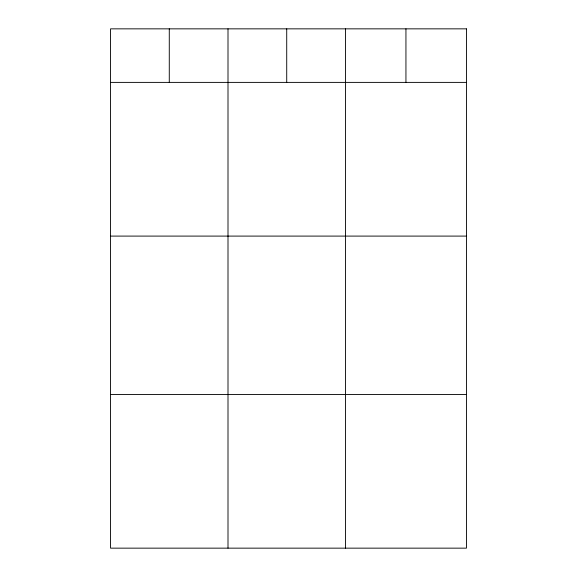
<?xml version="1.0" encoding="UTF-8"?>
<svg xmlns="http://www.w3.org/2000/svg" width="577" height="577" viewBox="0 0 577 577"><rect width="100%" height="100%" fill="white"/><g stroke="black" fill="none" stroke-linecap="round" stroke-linejoin="round"><path stroke-width="0.87" d="M110.56 82.388L466.44 82.388M110.56 236.094L466.44 236.094M110.56 394.452L466.44 394.452M405.941 28.85L405.941 82.388M345.443 28.85L345.443 548.15M286.719 28.85L286.719 82.388M228.002 28.85L228.002 548.15M169.277 28.85L169.277 82.388M466.44 28.85L110.56 28.85L110.56 548.15L466.44 548.15L466.44 28.85"/></g></svg>
